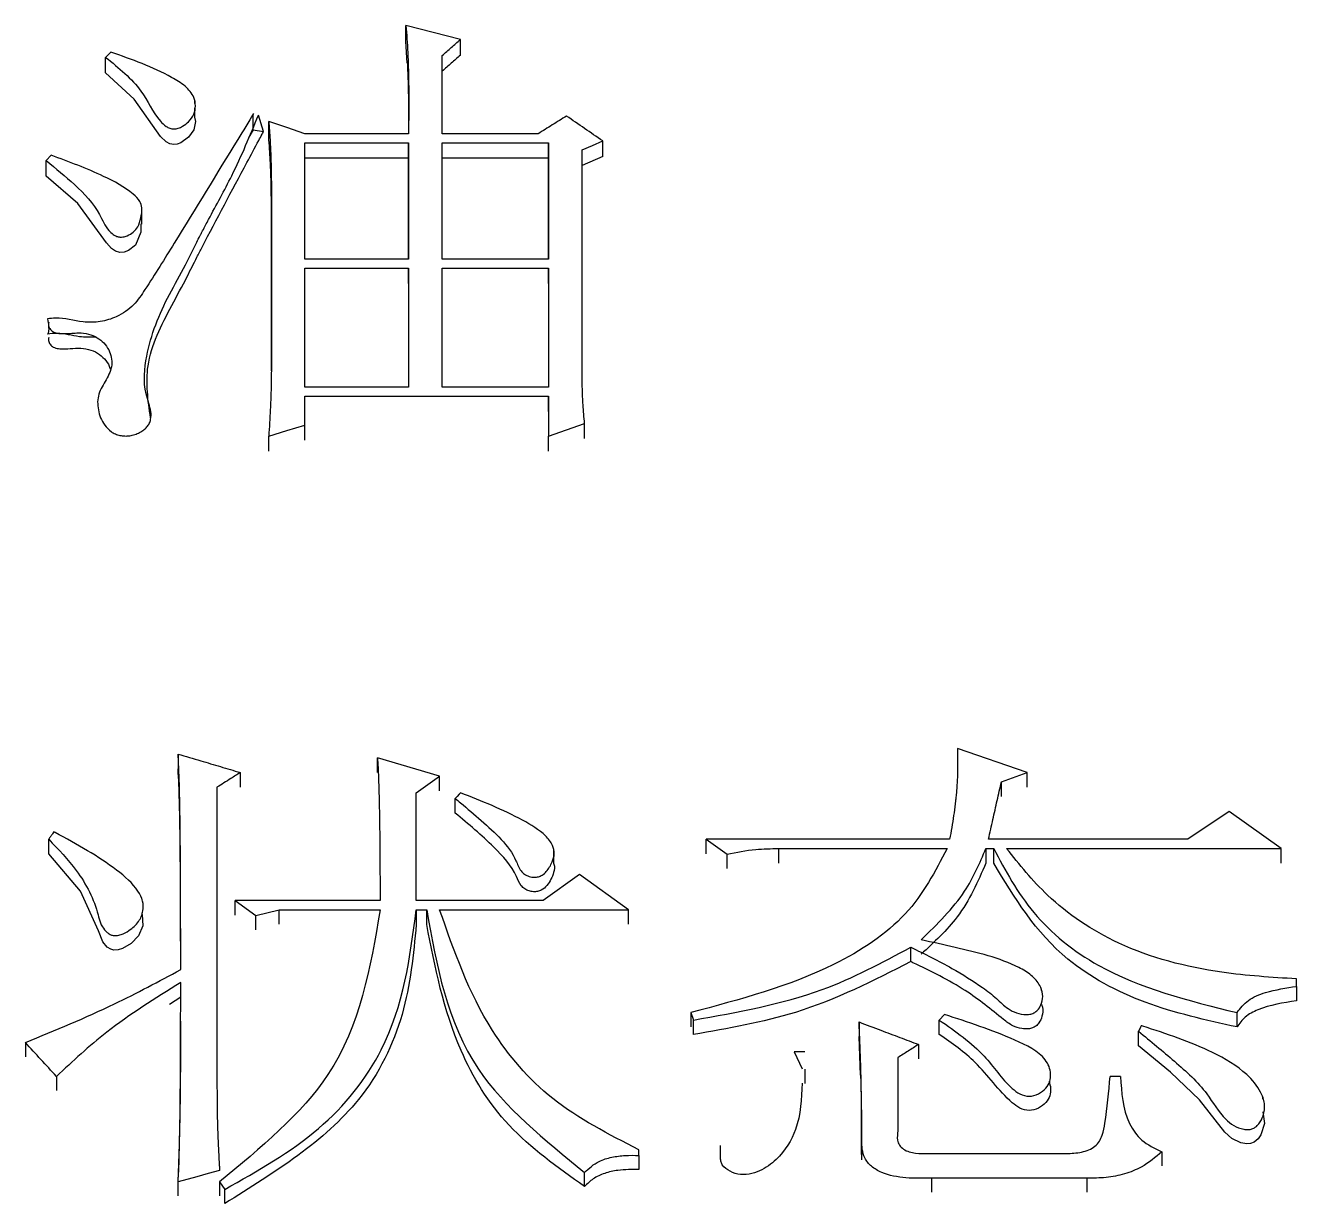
# Model space of a CAD drawing. Header units: millimetres. Extents: x 2180 to 4616, y 795 to 2518.
# Drawn here: x 2638.89 to 2644.2, y 2259.23 to 2264.16 of the extents above; entities that cross this region are included whole.
import ezdxf

# ---------------------------------------------------------------- set-up
doc = ezdxf.new("R2010")
doc.units = ezdxf.units.MM

msp = doc.modelspace()

# ---------------------------------------------------------------- linework, layer by layer
at = {"color": 7, "linetype": 'Continuous', "lineweight": 25}
for p, q in [((2640.4826, 2264.0928), (2640.4826, 2264.1583)), ((2640.7098, 2264.0337), (2640.7098, 2264.099)), ((2639.2494, 2264.0472), (2639.2278, 2264.0249)), ((2640.4871, 2264.0011), (2640.4826, 2264.0928)), ((2639.2278, 2263.9597), (2639.2278, 2264.0249)), ((2640.6341, 2263.7052), (2640.6341, 2264.0323)), ((2639.601, 2263.8317), (2639.601, 2263.8411)), ((2639.601, 2263.7761), (2639.601, 2263.8119)), ((2639.8877, 2263.7148), (2639.866, 2263.7834)), ((2639.9093, 2263.6924), (2639.9093, 2263.7574)), ((2639.8444, 2263.7222), (2639.8258, 2263.6919)), ((2639.8444, 2263.7222), (2639.8877, 2263.7148)), ((2640.4934, 2263.7052), (2640.0607, 2263.7052)), ((2641.0343, 2263.7052), (2640.6341, 2263.7052)), ((2641.3047, 2263.6106), (2641.3047, 2263.6754)), ((2640.0607, 2263.668), (2640.4934, 2263.668)), ((2640.0607, 2263.1816), (2640.0607, 2263.668)), ((2640.4934, 2263.668), (2640.4934, 2263.1816)), ((2640.4934, 2263.6031), (2640.4934, 2263.668)), ((2640.6341, 2263.668), (2641.0776, 2263.668)), ((2640.6341, 2263.1816), (2640.6341, 2263.668)), ((2641.0776, 2263.668), (2641.0776, 2263.1816)), ((2641.0776, 2263.6031), (2641.0776, 2263.668)), ((2641.2182, 2262.707), (2641.2182, 2263.6381)), ((2639.0006, 2263.6157), (2638.979, 2263.5934)), ((2638.979, 2263.5287), (2638.979, 2263.5934)), ((2640.4934, 2263.6031), (2640.0607, 2263.6031)), ((2640.4934, 2263.1816), (2640.4934, 2263.6031)), ((2641.0776, 2263.6031), (2640.6341, 2263.6031)), ((2641.0776, 2263.1816), (2641.0776, 2263.6031)), ((2641.3047, 2263.6106), (2641.2182, 2263.5734)), ((2639.9201, 2263.5038), (2639.9201, 2262.7146)), ((2639.9201, 2263.5038), (2639.9201, 2263.4392)), ((2639.9201, 2262.7146), (2639.9201, 2263.4392)), ((2639.3792, 2263.328), (2639.3792, 2263.3928)), ((2640.4934, 2263.1816), (2640.0607, 2263.1816)), ((2640.0607, 2263.1441), (2640.4934, 2263.1441)), ((2640.0607, 2262.6465), (2640.0607, 2263.1441)), ((2640.4934, 2263.1441), (2640.4934, 2262.6465)), ((2640.4934, 2263.08), (2640.4934, 2263.1441)), ((2641.0776, 2263.1816), (2640.6341, 2263.1816)), ((2640.6341, 2263.1441), (2641.0776, 2263.1441)), ((2640.6341, 2262.6465), (2640.6341, 2263.1441)), ((2641.0776, 2263.1441), (2641.0776, 2262.6465)), ((2641.0776, 2263.08), (2641.0776, 2263.1441)), ((2638.9898, 2262.9077), (2638.9898, 2262.9183)), ((2640.4934, 2262.6465), (2640.0607, 2262.6465)), ((2641.0776, 2262.6465), (2640.6341, 2262.6465)), ((2640.0607, 2262.6087), (2641.0776, 2262.6087)), ((2640.0607, 2262.4875), (2640.0607, 2262.6087)), ((2641.0776, 2262.6087), (2641.0776, 2262.442)), ((2641.0776, 2262.5454), (2641.0776, 2262.6087)), ((2640.0607, 2262.4244), (2640.0607, 2262.4875)), ((2641.229, 2262.4319), (2641.229, 2262.4951)), ((2639.9093, 2262.3789), (2639.9093, 2262.442)), ((2641.0776, 2262.3789), (2641.0776, 2262.442)), ((2643.0788, 2261.0361), (2642.7867, 2261.1365)), ((2639.5307, 2261.1134), (2639.5307, 2261.0521)), ((2640.6233, 2261.0207), (2640.3636, 2261.0979)), ((2640.3636, 2261.0367), (2640.3636, 2261.0979)), ((2639.7903, 2261.0361), (2639.7903, 2260.975)), ((2640.5259, 2260.9511), (2640.6233, 2261.0207)), ((2640.6233, 2260.9596), (2640.6233, 2261.0207)), ((2642.9706, 2260.9975), (2643.0788, 2261.0361)), ((2643.0788, 2260.975), (2643.0788, 2261.0361)), ((2639.693, 2260.9743), (2639.693, 2259.7585)), ((2642.9706, 2260.9364), (2642.9706, 2260.9975)), ((2640.5259, 2260.501), (2640.5259, 2260.9511)), ((2640.6882, 2260.8667), (2640.6882, 2260.9279)), ((2642.7796, 2260.9271), (2642.7779, 2260.9066)), ((2643.9225, 2260.8737), (2643.7495, 2260.7574)), ((2644.1389, 2260.7186), (2643.9225, 2260.8737)), ((2638.9898, 2260.6963), (2638.9898, 2260.7574)), ((2641.7374, 2260.7574), (2641.824, 2260.6953)), ((2642.7543, 2260.7574), (2641.7374, 2260.7574)), ((2641.7374, 2260.6967), (2641.7374, 2260.7574)), ((2643.7495, 2260.7574), (2642.9165, 2260.7574)), ((2641.1007, 2260.6544), (2641.1007, 2260.7154)), ((2642.0403, 2260.7186), (2642.7434, 2260.7186)), ((2642.0403, 2260.6579), (2642.0403, 2260.7186)), ((2642.9057, 2260.7186), (2642.9382, 2260.7186)), ((2642.9057, 2260.7186), (2642.9057, 2260.6579)), ((2642.9382, 2260.6579), (2642.9382, 2260.7186)), ((2642.9922, 2260.7186), (2644.1389, 2260.7186)), ((2644.1389, 2260.6579), (2644.1389, 2260.7186)), ((2641.824, 2260.6347), (2641.824, 2260.6953)), ((2641.2074, 2260.6099), (2641.056, 2260.501)), ((2641.4129, 2260.4621), (2641.2074, 2260.6099)), ((2639.38, 2260.5031), (2639.38, 2260.5067)), ((2639.7687, 2260.501), (2639.8552, 2260.4388)), ((2640.3745, 2260.501), (2639.7687, 2260.501)), ((2639.7687, 2260.4407), (2639.7687, 2260.501)), ((2641.056, 2260.501), (2640.5259, 2260.501)), ((2639.38, 2260.4459), (2639.38, 2260.4495)), ((2639.8552, 2260.4388), (2639.9526, 2260.4621)), ((2639.8552, 2260.3785), (2639.8552, 2260.4388)), ((2639.9526, 2260.4621), (2640.3745, 2260.4621)), ((2639.9526, 2260.4018), (2639.9526, 2260.4621)), ((2640.5259, 2260.4621), (2640.5692, 2260.4621)), ((2640.5259, 2260.4621), (2640.5259, 2260.4018)), ((2640.5692, 2260.4018), (2640.5692, 2260.4621)), ((2640.6233, 2260.4621), (2641.4129, 2260.4621)), ((2641.4129, 2260.4018), (2641.4129, 2260.4621)), ((2642.5919, 2260.2459), (2642.5919, 2260.3063)), ((2644.2038, 2260.1423), (2644.2038, 2260.1736)), ((2639.5415, 2260.1523), (2639.5415, 2260.1555)), ((2643.1375, 2260.1254), (2643.1375, 2260.1317)), ((2644.2038, 2260.1423), (2644.2038, 2260.0824)), ((2639.5415, 2260.0977), (2639.4946, 2260.0663)), ((2641.6725, 2260.0328), (2641.6834, 2260.0015)), ((2641.6725, 2260.0328), (2641.6725, 2259.9731)), ((2642.7326, 2260.025), (2642.711, 2260.0015)), ((2643.955, 2259.9731), (2643.955, 2260.0328)), ((2641.6834, 2259.9418), (2641.6834, 2260.0015)), ((2642.3757, 2259.9937), (2642.3757, 2259.934)), ((2643.544, 2259.8946), (2643.544, 2259.9546)), ((2638.8926, 2259.9074), (2638.8926, 2259.8478)), ((2642.382, 2259.7714), (2642.3757, 2259.9336)), ((2642.1051, 2259.8683), (2642.1382, 2259.7975)), ((2642.1485, 2259.8683), (2642.1051, 2259.8683)), ((2642.6245, 2259.8997), (2642.6245, 2259.8401)), ((2642.1501, 2259.737), (2642.1501, 2259.7965)), ((2642.5379, 2259.8448), (2642.5379, 2259.5383)), ((2643.1687, 2259.8083), (2643.1687, 2259.8094)), ((2639.0222, 2259.7664), (2639.0222, 2259.707)), ((2643.4682, 2259.7663), (2643.4249, 2259.7663)), ((2644.0632, 2259.6707), (2644.0632, 2259.6784)), ((2641.7958, 2259.4779), (2641.7958, 2259.4189)), ((2642.3865, 2259.4399), (2642.3865, 2259.4989)), ((2642.3865, 2259.4769), (2642.3865, 2259.4175)), ((2641.4562, 2259.4359), (2641.4562, 2259.4595)), ((2641.4562, 2259.4359), (2641.4562, 2259.3769)), ((2642.3865, 2259.4395), (2642.3864, 2259.4546)), ((2642.6677, 2259.4438), (2643.2411, 2259.4438)), ((2643.6413, 2259.4517), (2643.6413, 2259.3927)), ((2639.5307, 2259.2666), (2639.5307, 2259.3255)), ((2639.7038, 2259.3255), (2639.7254, 2259.2939)), ((2639.7038, 2259.3255), (2639.7038, 2259.2666)), ((2639.7038, 2259.3255), (2639.7038, 2259.3139)), ((2641.229, 2259.306), (2641.229, 2259.3649)), ((2643.3276, 2259.3412), (2642.6786, 2259.3412)), ((2642.6786, 2259.3412), (2642.6786, 2259.2824)), ((2643.3276, 2259.3412), (2643.3276, 2259.2824))]:
    msp.add_line(p, q, dxfattribs=at)
at = {"color": 7, "linetype": 'Continuous', "lineweight": 25, "flags": 128}
for points in [[(2640.7098, 2264.099), (2640.5962, 2264.1287), (2640.4826, 2264.1583)], [(2639.5994, 2263.7747), (2639.6029, 2263.7569), (2639.5963, 2263.7224), (2639.5741, 2263.6908), (2639.5417, 2263.6678), (2639.5271, 2263.6624), (2639.5123, 2263.6606), (2639.4959, 2263.6636), (2639.4808, 2263.6712), (2639.4564, 2263.6937), (2639.3473, 2263.8502), (2639.2278, 2263.9597), (2639.2278, 2263.9597)], [(2639.8444, 2263.7222), (2639.8444, 2263.7514), (2639.8444, 2263.7693), (2639.8444, 2263.7872)], [(2640.0607, 2263.7052), (2639.985, 2263.7313), (2639.9093, 2263.7574)], [(2641.2182, 2263.6381), (2641.2615, 2263.6568), (2641.3047, 2263.6754)], [(2639.3749, 2263.3288), (2639.3754, 2263.2936), (2639.3526, 2263.2396), (2639.3231, 2263.2175), (2639.3055, 2263.2109), (2639.2877, 2263.2093), (2639.2691, 2263.2147), (2639.2524, 2263.2259), (2639.2318, 2263.2491), (2639.112, 2263.4146), (2638.979, 2263.5287), (2638.979, 2263.5287)], [(2639.9093, 2262.442), (2639.985, 2262.4648), (2640.0607, 2262.4875)], [(2641.0776, 2262.442), (2641.1533, 2262.4685), (2641.229, 2262.4951)], [(2640.7098, 2260.9511), (2640.7043, 2260.9452), (2640.6963, 2260.9366), (2640.6882, 2260.9279)], [(2639.3796, 2260.4455), (2639.3806, 2260.4434), (2639.3831, 2260.3952), (2639.3654, 2260.3532), (2639.3338, 2260.3214), (2639.2977, 2260.3005), (2639.2806, 2260.2953), (2639.2622, 2260.2943), (2639.2493, 2260.2977), (2639.2348, 2260.3067), (2639.2159, 2260.3285), (2639.1974, 2260.3747), (2639.1233, 2260.5404), (2638.9898, 2260.6963), (2638.9898, 2260.6963)], [(2642.711, 2259.9418), (2642.711, 2259.9634), (2642.711, 2259.9824), (2642.711, 2260.0015)], [(2644.0632, 2259.6185), (2644.0693, 2259.5695), (2644.0549, 2259.5217), (2644.0433, 2259.505), (2644.0264, 2259.4912), (2644.0119, 2259.4859), (2643.9961, 2259.4846), (2643.9703, 2259.4891), (2643.9334, 2259.5062), (2643.9038, 2259.5325), (2643.7978, 2259.6678), (2643.6764, 2259.7845), (2643.544, 2259.8946), (2643.544, 2259.8946)], [(2639.7038, 2259.3728), (2639.6565, 2259.3599), (2639.6091, 2259.3469), (2639.5307, 2259.3255)], [(2639.7254, 2259.2351), (2639.7254, 2259.2612), (2639.7254, 2259.2775), (2639.7254, 2259.2939)]]:
    msp.add_lwpolyline(points, dxfattribs=at)
at = {"color": 7, "linetype": 'Continuous', "lineweight": 25}
for points, knots in [([(2640.4826, 2264.1583), (2640.4854, 2264.1207), (2640.4884, 2264.0783), (2640.4905, 2264.0336), (2640.4911, 2264.0218), (2640.4915, 2264.01), (2640.492, 2263.9958), (2640.4925, 2263.9817), (2640.4929, 2263.9675), (2640.4932, 2263.9533), (2640.4935, 2263.9392), (2640.4937, 2263.925), (2640.4939, 2263.9108), (2640.4941, 2263.8967), (2640.4942, 2263.8825), (2640.4942, 2263.8683), (2640.4943, 2263.8541), (2640.4943, 2263.8399), (2640.4943, 2263.8257), (2640.4942, 2263.8115), (2640.4942, 2263.7997), (2640.4941, 2263.7902), (2640.4941, 2263.7831), (2640.494, 2263.776), (2640.494, 2263.7689), (2640.4939, 2263.7618), (2640.4939, 2263.7547), (2640.4938, 2263.7476), (2640.4938, 2263.7405), (2640.4937, 2263.7334), (2640.4936, 2263.7263), (2640.4935, 2263.7169), (2640.4935, 2263.7099), (2640.4934, 2263.7052)], [0, 0, 0, 0, 0.250151, 0.281419, 0.297053, 0.328322, 0.35959, 0.390858, 0.422126, 0.453395, 0.484663, 0.515931, 0.5472, 0.578468, 0.609736, 0.641004, 0.672273, 0.703541, 0.734809, 0.766077, 0.797346, 0.81298, 0.828614, 0.844248, 0.859882, 0.875516, 0.891151, 0.906785, 0.922419, 0.938053, 0.953687, 0.969321, 1, 1, 1, 1]), ([(2640.6341, 2264.0323), (2640.6467, 2264.0435), (2640.6719, 2264.0657), (2640.6972, 2264.0879), (2640.7098, 2264.099)], [0, 0, 0, 0, 0.5000004, 1, 1, 1, 1]), ([(2639.2278, 2264.0249), (2639.2829, 2263.9805), (2639.3803, 2263.9018), (2639.4269, 2263.7885), (2639.4747, 2263.7387), (2639.4951, 2263.728), (2639.5131, 2263.7243), (2639.5323, 2263.7279), (2639.5537, 2263.7383), (2639.578, 2263.7573), (2639.5989, 2263.7864), (2639.605, 2263.8223), (2639.5975, 2263.8643), (2639.5615, 2263.9069), (2639.448, 2263.9764), (2639.3375, 2264.0158), (2639.2494, 2264.0472)], [0, 0, 0, 0, 0.207529, 0.367373, 0.400836, 0.41667, 0.431354, 0.448141, 0.466694, 0.497248, 0.538464, 0.578549, 0.619959, 0.682144, 0.746848, 1, 1, 1, 1]), ([(2640.4889, 2264.0014), (2640.4887, 2264.0009), (2640.4884, 2264.0002), (2640.4902, 2263.9565), (2640.493, 2263.865), (2640.4935, 2263.7865), (2640.4935, 2263.7401), (2640.4935, 2263.7281), (2640.4936, 2263.7288), (2640.4936, 2263.7291)], [0, 0, 0, 0, 0.081077, 0.117449, 0.556537, 0.754335, 0.89427, 0.96305, 1, 1, 1, 1]), ([(2640.7098, 2264.0337), (2640.6972, 2264.0226), (2640.6719, 2264.0004), (2640.6467, 2263.9781), (2640.6341, 2263.967)], [0, 0, 0, 0, 0.499998, 1, 1, 1, 1]), ([(2639.8462, 2263.7902), (2639.8241, 2263.7542), (2639.7137, 2263.5739), (2639.5639, 2263.3278), (2639.4203, 2263.0966), (2639.3486, 2262.9881), (2639.2822, 2262.9407), (2639.2062, 2262.9176), (2639.1179, 2262.916), (2639.046, 2262.9397), (2638.9958, 2262.9334), (2638.9843, 2262.9319)], [0, 0, 0, 0, 0.101091, 0.505417, 0.686144, 0.747623, 0.809949, 0.856214, 0.902538, 0.977672, 1, 1, 1, 1]), ([(2638.9899, 2262.9183), (2638.9893, 2262.913), (2638.9881, 2262.9023), (2638.9948, 2262.8898), (2639.0029, 2262.8813), (2639.014, 2262.8747), (2639.038, 2262.869), (2639.0685, 2262.8707), (2639.0961, 2262.8726), (2639.1239, 2262.874), (2639.1566, 2262.8701), (2639.1933, 2262.8549), (2639.2223, 2262.8316), (2639.2417, 2262.8029), (2639.2528, 2262.7715), (2639.2558, 2262.7283), (2639.2312, 2262.677), (2639.1929, 2262.6185), (2639.1934, 2262.5508), (2639.2142, 2262.4963), (2639.2444, 2262.4637), (2639.268, 2262.4506), (2639.2872, 2262.4446), (2639.3078, 2262.4419), (2639.3291, 2262.443), (2639.3502, 2262.448), (2639.3698, 2262.4564), (2639.3872, 2262.4671), (2639.401, 2262.4801), (2639.4108, 2262.495), (2639.4223, 2262.5276), (2639.411, 2262.5704), (2639.384, 2262.6561), (2639.3964, 2262.8156), (2639.4686, 2262.9941), (2639.5563, 2263.1456), (2639.5948, 2263.2256), (2639.6152, 2263.2658), (2639.6212, 2263.2778), (2639.6232, 2263.2817), (2639.6247, 2263.2846), (2639.6278, 2263.2904), (2639.639, 2263.3116), (2639.6816, 2263.3926), (2639.7703, 2263.5509), (2639.8311, 2263.6985), (2639.866, 2263.7834)], [0, 0, 0, 0, 0.00737, 0.015009, 0.018555, 0.022128, 0.030111, 0.045178, 0.055064, 0.060343, 0.075509, 0.090437, 0.104896, 0.120548, 0.135595, 0.150698, 0.180779, 0.211233, 0.242231, 0.273349, 0.290015, 0.297441, 0.304692, 0.312416, 0.319982, 0.327794, 0.336224, 0.34425, 0.351944, 0.359644, 0.367692, 0.398957, 0.418859, 0.492604, 0.619034, 0.682459, 0.727701, 0.740175, 0.743874, 0.745883, 0.74615, 0.748384, 0.7547, 0.77878, 0.872725, 1, 1, 1, 1]), ([(2641.1533, 2263.7797), (2641.1335, 2263.7673), (2641.0938, 2263.7425), (2641.0541, 2263.7176), (2641.0343, 2263.7052)], [0, 0, 0, 0, 0.5, 1, 1, 1, 1]), ([(2641.3047, 2263.6754), (2641.2795, 2263.6928), (2641.229, 2263.7276), (2641.1785, 2263.7623), (2641.1533, 2263.7797)], [0, 0, 0, 0, 0.499999, 1, 1, 1, 1]), ([(2639.9093, 2263.7574), (2639.9112, 2263.7318), (2639.9151, 2263.6805), (2639.9188, 2263.596), (2639.9197, 2263.537), (2639.9201, 2263.5038)], [0, 0, 0, 0, 0.303893, 0.607799, 1, 1, 1, 1]), ([(2639.4151, 2262.5185), (2639.4049, 2262.5914), (2639.3822, 2262.7532), (2639.4823, 2262.9479), (2639.5622, 2263.095), (2639.6025, 2263.1768), (2639.6844, 2263.3361), (2639.7721, 2263.4985), (2639.8556, 2263.6554), (2639.8781, 2263.6973), (2639.8848, 2263.7096), (2639.8869, 2263.7134), (2639.8877, 2263.7148)], [0, 0, 0, 0, 0.170464, 0.377976, 0.481664, 0.549904, 0.585303, 0.888417, 0.96815, 0.99006, 0.996526, 1, 1, 1, 1]), ([(2639.9201, 2263.4392), (2639.9197, 2263.4649), (2639.919, 2263.5164), (2639.9161, 2263.6009), (2639.9118, 2263.6595), (2639.9093, 2263.6924)], [0, 0, 0, 0, 0.304283, 0.608582, 1, 1, 1, 1]), ([(2638.979, 2263.5934), (2639.0194, 2263.5607), (2639.1042, 2263.4921), (2639.196, 2263.3937), (2639.2265, 2263.3143), (2639.2566, 2263.2858), (2639.2725, 2263.2767), (2639.2868, 2263.2731), (2639.3023, 2263.2738), (2639.3225, 2263.2803), (2639.3446, 2263.2945), (2639.3667, 2263.3195), (2639.3752, 2263.3551), (2639.3823, 2263.3912), (2639.3715, 2263.4268), (2639.3207, 2263.4761), (2639.196, 2263.543), (2639.0747, 2263.5882), (2639.0006, 2263.6157)], [0, 0, 0, 0, 0.145124, 0.304252, 0.383323, 0.40611, 0.420719, 0.431527, 0.442364, 0.458238, 0.484495, 0.512276, 0.553409, 0.599258, 0.628708, 0.668116, 0.797317, 1, 1, 1, 1]), ([(2638.9843, 2262.9319), (2638.9863, 2262.9217), (2638.9898, 2262.9039), (2638.9901, 2262.8832), (2638.9881, 2262.8723), (2638.9863, 2262.8692), (2638.9853, 2262.8684), (2638.9847, 2262.8682), (2638.9845, 2262.8681), (2638.9843, 2262.868)], [0, 0, 0, 0, 0.493604, 0.861876, 0.955662, 0.982084, 0.991539, 0.995796, 1, 1, 1, 1]), ([(2639.1882, 2262.8551), (2639.1648, 2262.8549), (2639.1095, 2262.8543), (2639.0431, 2262.8747), (2638.9979, 2262.8696), (2638.9843, 2262.8681)], [0, 0, 0, 0, 0.339873, 0.802206, 1, 1, 1, 1]), ([(2638.9899, 2262.8544), (2638.9893, 2262.8488), (2638.9881, 2262.8375), (2638.9958, 2262.8244), (2639.0049, 2262.8161), (2639.0172, 2262.8097), (2639.0576, 2262.8026), (2639.1093, 2262.8138), (2639.1673, 2262.8035), (2639.2037, 2262.7846), (2639.2302, 2262.7578), (2639.2439, 2262.7361), (2639.2465, 2262.7235), (2639.2468, 2262.7223)], [0, 0, 0, 0, 0.0613366, 0.1235675, 0.1517177, 0.1806994, 0.2473934, 0.4956869, 0.6182254, 0.7414739, 0.8594467, 0.9869153, 1, 1, 1, 1]), ([(2639.9201, 2262.7146), (2639.9198, 2262.6876), (2639.9192, 2262.6336), (2639.9157, 2262.5427), (2639.9116, 2262.4788), (2639.9093, 2262.442)], [0, 0, 0, 0, 0.297543, 0.595099, 1, 1, 1, 1]), ([(2641.229, 2262.4951), (2641.2267, 2262.5211), (2641.2224, 2262.5695), (2641.2194, 2262.6401), (2641.2186, 2262.6847), (2641.2182, 2262.707)], [0, 0, 0, 0, 0.368696, 0.68428, 1, 1, 1, 1]), ([(2642.7867, 2261.1365), (2642.7874, 2261.0758), (2642.7885, 2260.9821), (2642.7715, 2260.8558), (2642.76, 2260.7902), (2642.7543, 2260.7574)], [0, 0, 0, 0, 0.478837, 0.739221, 1, 1, 1, 1]), ([(2639.5415, 2260.2126), (2639.5415, 2260.2626), (2639.5414, 2260.3189), (2639.5413, 2260.3781), (2639.5412, 2260.3937), (2639.5412, 2260.4062), (2639.5412, 2260.4218), (2639.5411, 2260.4374), (2639.5411, 2260.4623), (2639.541, 2260.4872), (2639.5409, 2260.5184), (2639.5408, 2260.5433), (2639.5407, 2260.5744), (2639.5406, 2260.5993), (2639.5404, 2260.6428), (2639.5401, 2260.6864), (2639.5398, 2260.7485), (2639.5389, 2260.8363), (2639.5378, 2260.9243), (2639.5357, 2260.9937), (2639.5347, 2261.0189), (2639.534, 2261.0378), (2639.5333, 2261.0535), (2639.5328, 2261.0661), (2639.5323, 2261.0787), (2639.5316, 2261.0945), (2639.531, 2261.1071), (2639.5307, 2261.1134)], [0, 0, 0, 0, 0.165615, 0.186317, 0.196668, 0.21737, 0.227722, 0.248424, 0.269126, 0.31053, 0.331232, 0.372636, 0.393338, 0.434742, 0.455444, 0.538253, 0.579657, 0.662465, 0.831215, 0.873409, 0.894506, 0.915603, 0.9367, 0.947248, 0.957797, 0.978898, 1, 1, 1, 1]), ([(2639.5307, 2261.1134), (2639.5622, 2261.104), (2639.6212, 2261.0865), (2639.7078, 2261.0607), (2639.7628, 2261.0443), (2639.7903, 2261.0361)], [0, 0, 0, 0, 0.364009, 0.682004, 1, 1, 1, 1]), ([(2640.3636, 2261.0979), (2640.3651, 2261.0705), (2640.3674, 2261.0294), (2640.3703, 2260.9333), (2640.3724, 2260.8371), (2640.3732, 2260.751), (2640.3735, 2260.7183), (2640.3735, 2260.7097), (2640.3736, 2260.7011), (2640.3737, 2260.6907), (2640.3737, 2260.6804), (2640.3738, 2260.6718), (2640.3739, 2260.6632), (2640.3739, 2260.6545), (2640.374, 2260.6442), (2640.374, 2260.6339), (2640.3741, 2260.6235), (2640.3741, 2260.6149), (2640.3741, 2260.6063), (2640.3742, 2260.5976), (2640.3742, 2260.5873), (2640.3742, 2260.5787), (2640.3743, 2260.5718), (2640.3743, 2260.5666), (2640.3743, 2260.5614), (2640.3743, 2260.5562), (2640.3743, 2260.551), (2640.3743, 2260.5459), (2640.3744, 2260.5407), (2640.3744, 2260.5355), (2640.3744, 2260.5303), (2640.3744, 2260.5252), (2640.3744, 2260.5208), (2640.3744, 2260.5165), (2640.3744, 2260.5102), (2640.3745, 2260.5048), (2640.3745, 2260.501)], [0, 0, 0, 0, 0.1383433, 0.207516, 0.4842053, 0.6225493, 0.6398422, 0.6484887, 0.6657816, 0.6830745, 0.7003674, 0.7176603, 0.7263067, 0.7435996, 0.7608926, 0.7781855, 0.7954784, 0.8127713, 0.8214177, 0.8387106, 0.8560035, 0.8732965, 0.8819429, 0.8905894, 0.8992358, 0.9078823, 0.9165287, 0.9251752, 0.9338216, 0.9424681, 0.9511145, 0.959761, 0.9684074, 0.9727307, 0.9813771, 1, 1, 1, 1]), ([(2639.5414, 2260.2126), (2639.5414, 2260.2425), (2639.5413, 2260.3223), (2639.541, 2260.4519), (2639.5405, 2260.5577), (2639.5401, 2260.626), (2639.5399, 2260.6571), (2639.5396, 2260.7316), (2639.5382, 2260.8185), (2639.536, 2260.9377), (2639.5328, 2261.0071), (2639.5307, 2261.0519)], [0, 0, 0, 0, 0.106229, 0.28391, 0.461592, 0.483802, 0.528222, 0.572642, 0.750327, 0.839168, 1, 1, 1, 1]), ([(2639.7903, 2261.0361), (2639.7772, 2261.0278), (2639.7544, 2261.0133), (2639.722, 2260.9927), (2639.7026, 2260.9804), (2639.693, 2260.9743)], [0, 0, 0, 0, 0.404151, 0.702075, 1, 1, 1, 1]), ([(2642.9165, 2260.7574), (2642.9227, 2260.785), (2642.9348, 2260.8388), (2642.9529, 2260.9188), (2642.9647, 2260.9713), (2642.9706, 2260.9975)], [0, 0, 0, 0, 0.344184, 0.672092, 1, 1, 1, 1]), ([(2640.6883, 2260.9279), (2640.6956, 2260.9219), (2640.7326, 2260.8916), (2640.8256, 2260.8111), (2640.9269, 2260.7202), (2640.9554, 2260.6322), (2640.977, 2260.6105), (2640.9968, 2260.6011), (2641.0174, 2260.5977), (2641.0365, 2260.5999), (2641.0544, 2260.6079), (2641.0762, 2260.6282), (2641.0933, 2260.6589), (2641.1057, 2260.6963), (2641.0962, 2260.7357), (2641.0553, 2260.7882), (2640.9643, 2260.8415), (2640.844, 2260.8994), (2640.7547, 2260.9338), (2640.7098, 2260.9511)], [0, 0, 0, 0, 0.025946, 0.129765, 0.338783, 0.385933, 0.404152, 0.422428, 0.440778, 0.454644, 0.468541, 0.48998, 0.535407, 0.570955, 0.607001, 0.655235, 0.757864, 0.878395, 1, 1, 1, 1]), ([(2641.1005, 2260.654), (2641.1006, 2260.6537), (2641.1059, 2260.6424), (2641.0986, 2260.6094), (2641.0809, 2260.5723), (2641.0537, 2260.5458), (2641.0324, 2260.5381), (2641.0145, 2260.5373), (2640.996, 2260.5408), (2640.9779, 2260.5491), (2640.957, 2260.569), (2640.9342, 2260.6355), (2640.8408, 2260.7398), (2640.7437, 2260.8205), (2640.6883, 2260.8667)], [0, 0, 0, 0, 0.001631, 0.062853, 0.163889, 0.211021, 0.234976, 0.258905, 0.283733, 0.31285, 0.343972, 0.415614, 0.666074, 1, 1, 1, 1]), ([(2638.9898, 2260.7574), (2639.0305, 2260.7151), (2639.122, 2260.62), (2639.1844, 2260.4957), (2639.2028, 2260.413), (2639.2156, 2260.3883), (2639.2285, 2260.3713), (2639.245, 2260.3596), (2639.2585, 2260.3546), (2639.2748, 2260.3541), (2639.2986, 2260.36), (2639.3321, 2260.3785), (2639.3683, 2260.4109), (2639.386, 2260.4554), (2639.385, 2260.5002), (2639.354, 2260.5627), (2639.2714, 2260.6335), (2639.1517, 2260.7119), (2639.0606, 2260.7617), (2639.0133, 2260.7875), (2639.0115, 2260.7884)], [0, 0, 0, 0, 0.1480931, 0.3328619, 0.3646978, 0.380614, 0.4069728, 0.4189651, 0.429085, 0.4392395, 0.4542826, 0.4830923, 0.5286093, 0.5720408, 0.6096716, 0.6511146, 0.7557311, 0.8730506, 0.9951641, 1, 1, 1, 1]), ([(2639.0115, 2260.7884), (2639.0096, 2260.7858), (2639.0051, 2260.7793), (2638.9979, 2260.7689), (2638.9925, 2260.7612), (2638.9898, 2260.7574)], [0, 0, 0, 0, 0.256452, 0.628226, 1, 1, 1, 1]), ([(2642.7434, 2260.7186), (2642.6938, 2260.623), (2642.5927, 2260.4283), (2642.2114, 2260.1765), (2641.8784, 2260.0877), (2641.6725, 2260.0328)], [0, 0, 0, 0, 0.269245, 0.548175, 1, 1, 1, 1]), ([(2641.824, 2260.6953), (2641.8637, 2260.703), (2641.9349, 2260.7169), (2642.008, 2260.7181), (2642.0403, 2260.7186)], [0, 0, 0, 0, 0.558835, 1, 1, 1, 1]), ([(2642.6352, 2260.3375), (2642.702, 2260.4024), (2642.8204, 2260.5174), (2642.8798, 2260.6575), (2642.9057, 2260.7186)], [0, 0, 0, 0, 0.563817, 1, 1, 1, 1]), ([(2642.9382, 2260.7186), (2642.9874, 2260.6263), (2643.0872, 2260.4392), (2643.423, 2260.1655), (2643.7516, 2260.0835), (2643.955, 2260.0328)], [0, 0, 0, 0, 0.270771, 0.548729, 1, 1, 1, 1]), ([(2644.2038, 2260.1736), (2644.0996, 2260.1802), (2643.8433, 2260.1963), (2643.4672, 2260.295), (2643.1693, 2260.4972), (2643.0459, 2260.6515), (2642.9922, 2260.7186)], [0, 0, 0, 0, 0.214752, 0.527903, 0.794745, 1, 1, 1, 1]), ([(2642.9057, 2260.6576), (2642.8718, 2260.5798), (2642.8108, 2260.4397), (2642.6893, 2260.3271), (2642.6352, 2260.277)], [0, 0, 0, 0, 0.5551467, 1, 1, 1, 1]), ([(2643.955, 2259.9727), (2643.8248, 2260.0015), (2643.5675, 2260.0582), (2643.1701, 2260.2729), (2643.0252, 2260.5132), (2642.9382, 2260.6576)], [0, 0, 0, 0, 0.290646, 0.573901, 1, 1, 1, 1]), ([(2640.3745, 2260.4621), (2640.3334, 2260.2206), (2640.2591, 2259.7837), (2639.8754, 2259.4671), (2639.7038, 2259.3255)], [0, 0, 0, 0, 0.552698, 1, 1, 1, 1]), ([(2639.7254, 2259.2939), (2639.8635, 2259.3719), (2640.1354, 2259.5257), (2640.4558, 2259.9317), (2640.4995, 2260.2621), (2640.5259, 2260.4621)], [0, 0, 0, 0, 0.289357, 0.569882, 1, 1, 1, 1]), ([(2640.5692, 2260.4621), (2640.6109, 2260.2279), (2640.6864, 2259.8048), (2641.0615, 2259.5007), (2641.229, 2259.3649)], [0, 0, 0, 0, 0.55346, 1, 1, 1, 1]), ([(2641.4562, 2259.4595), (2641.3292, 2259.5247), (2641.0789, 2259.6532), (2640.7825, 2260.0064), (2640.6834, 2260.2901), (2640.6233, 2260.4621)], [0, 0, 0, 0, 0.288413, 0.568681, 1, 1, 1, 1]), ([(2640.5259, 2260.4015), (2640.5138, 2260.2755), (2640.4894, 2260.0223), (2640.2739, 2259.5769), (2639.9349, 2259.3655), (2639.7254, 2259.2348)], [0, 0, 0, 0, 0.274338, 0.5515, 1, 1, 1, 1]), ([(2641.229, 2259.3057), (2641.1161, 2259.3862), (2640.893, 2259.5451), (2640.6608, 2259.93), (2640.6038, 2260.2233), (2640.5692, 2260.4015)], [0, 0, 0, 0, 0.287076, 0.566904, 1, 1, 1, 1]), ([(2642.592, 2260.3063), (2642.65, 2260.2777), (2642.7543, 2260.2263), (2642.8723, 2260.1523), (2642.9496, 2260.095), (2642.9884, 2260.0526), (2643.0327, 2260.0301), (2643.0669, 2260.0234), (2643.0939, 2260.0258), (2643.1121, 2260.0335), (2643.1285, 2260.0494), (2643.1413, 2260.0754), (2643.1455, 2260.1102), (2643.131, 2260.1513), (2643.0972, 2260.1908), (2642.9849, 2260.2575), (2642.821, 2260.2942), (2642.6824, 2260.3265), (2642.6352, 2260.3375)], [0, 0, 0, 0, 0.150802, 0.270996, 0.331066, 0.383869, 0.414543, 0.44536, 0.459508, 0.473787, 0.489783, 0.51524, 0.550113, 0.584523, 0.63156, 0.679807, 0.891009, 1, 1, 1, 1]), ([(2641.6834, 2260.0015), (2641.8681, 2260.0344), (2642.1949, 2260.0927), (2642.4716, 2260.2416), (2642.592, 2260.3063)], [0, 0, 0, 0, 0.565186, 1, 1, 1, 1]), ([(2642.592, 2260.2459), (2642.4359, 2260.1663), (2642.1544, 2260.0228), (2641.8285, 2259.9665), (2641.6834, 2259.9415)], [0, 0, 0, 0, 0.554508, 1, 1, 1, 1]), ([(2643.1357, 2260.0707), (2643.138, 2260.0656), (2643.1459, 2260.0486), (2643.1421, 2260.0198), (2643.131, 2259.993), (2643.1159, 2259.9766), (2643.1005, 2259.9678), (2643.0802, 2259.9637), (2643.0516, 2259.9655), (2643.0136, 2259.9771), (2642.9388, 2260.036), (2642.8156, 2260.1386), (2642.6726, 2260.2062), (2642.5949, 2260.2444), (2642.592, 2260.2459)], [0, 0, 0, 0, 0.026164, 0.087758, 0.135326, 0.162527, 0.184979, 0.207442, 0.242087, 0.295008, 0.361268, 0.645569, 0.986462, 1, 1, 1, 1]), ([(2638.8926, 2259.9074), (2639.018, 2259.9591), (2639.2416, 2260.0513), (2639.45, 2260.1634), (2639.5415, 2260.2126)], [0, 0, 0, 0, 0.561153, 1, 1, 1, 1]), ([(2639.5415, 2260.158), (2639.435, 2260.0919), (2639.2462, 2259.9747), (2639.0903, 2259.8296), (2639.0222, 2259.7664)], [0, 0, 0, 0, 0.563978, 1, 1, 1, 1]), ([(2639.5307, 2259.3255), (2639.531, 2259.3314), (2639.5314, 2259.3434), (2639.532, 2259.3584), (2639.5326, 2259.3733), (2639.533, 2259.3853), (2639.5336, 2259.4003), (2639.534, 2259.4122), (2639.5345, 2259.4272), (2639.5349, 2259.4392), (2639.5354, 2259.4541), (2639.5358, 2259.4661), (2639.5361, 2259.478), (2639.5364, 2259.49), (2639.5369, 2259.5109), (2639.5382, 2259.5766), (2639.5395, 2259.6483), (2639.5401, 2259.7556), (2639.5405, 2259.8212), (2639.5408, 2259.8807), (2639.5408, 2259.8956), (2639.5409, 2259.9075), (2639.5409, 2259.9194), (2639.541, 2259.9313), (2639.541, 2259.9461), (2639.5411, 2259.958), (2639.5411, 2259.9729), (2639.5411, 2259.9848), (2639.5412, 2259.9996), (2639.5412, 2260.0115), (2639.5412, 2260.0264), (2639.5413, 2260.0383), (2639.5413, 2260.0501), (2639.5413, 2260.062), (2639.5414, 2260.0739), (2639.5414, 2260.0843), (2639.5414, 2260.0917), (2639.5414, 2260.0976), (2639.5414, 2260.105), (2639.5414, 2260.111), (2639.5414, 2260.1169), (2639.5415, 2260.1229), (2639.5415, 2260.1288), (2639.5415, 2260.1362), (2639.5415, 2260.1421), (2639.5415, 2260.1499), (2639.5415, 2260.1547), (2639.5415, 2260.158)], [0, 0, 0, 0, 0.021479, 0.042959, 0.053699, 0.075178, 0.085918, 0.107397, 0.118137, 0.139616, 0.150356, 0.171836, 0.182575, 0.193315, 0.214795, 0.257754, 0.42959, 0.472549, 0.644384, 0.665864, 0.687343, 0.698083, 0.708823, 0.730302, 0.741042, 0.762521, 0.773261, 0.79474, 0.80548, 0.82696, 0.837699, 0.859179, 0.869918, 0.880658, 0.902138, 0.912877, 0.918247, 0.928987, 0.934357, 0.945097, 0.950466, 0.955836, 0.966576, 0.971946, 0.982686, 0.988055, 1, 1, 1, 1]), ([(2643.955, 2260.0328), (2643.9692, 2260.0511), (2643.9981, 2260.0885), (2644.0894, 2260.1253), (2644.1602, 2260.1358), (2644.2038, 2260.1423)], [0, 0, 0, 0, 0.268422, 0.549119, 1, 1, 1, 1]), ([(2644.2038, 2260.0821), (2644.148, 2260.0736), (2644.0708, 2260.0619), (2643.9862, 2260.0172), (2643.9653, 2259.9874), (2643.955, 2259.9727)], [0, 0, 0, 0, 0.570927, 0.789593, 1, 1, 1, 1]), ([(2642.711, 2260.0015), (2642.7786, 2259.9546), (2642.8984, 2259.8715), (2642.9765, 2259.746), (2643.0454, 2259.6918), (2643.0864, 2259.6795), (2643.1272, 2259.6919), (2643.1574, 2259.7148), (2643.1746, 2259.7448), (2643.1774, 2259.7763), (2643.1713, 2259.8074), (2643.1368, 2259.8667), (2642.979, 2259.9441), (2642.831, 2259.9927), (2642.7326, 2260.025)], [0, 0, 0, 0, 0.207965, 0.368358, 0.401514, 0.432917, 0.464664, 0.497814, 0.528601, 0.558738, 0.58913, 0.619745, 0.747266, 1, 1, 1, 1]), ([(2639.5412, 2259.9964), (2639.5406, 2259.8756), (2639.5397, 2259.7004), (2639.5357, 2259.5026), (2639.5334, 2259.4145), (2639.5325, 2259.3769), (2639.5323, 2259.3697), (2639.5323, 2259.367), (2639.5323, 2259.3668), (2639.5323, 2259.3667)], [0, 0, 0, 0, 0.550092, 0.798339, 0.953196, 0.981605, 0.991175, 0.997773, 1, 1, 1, 1]), ([(2642.3865, 2259.4989), (2642.3865, 2259.504), (2642.3865, 2259.5117), (2642.3865, 2259.5219), (2642.3864, 2259.5296), (2642.3864, 2259.5373), (2642.3864, 2259.545), (2642.3864, 2259.5526), (2642.3864, 2259.5603), (2642.3864, 2259.568), (2642.3863, 2259.5756), (2642.3863, 2259.5833), (2642.3863, 2259.591), (2642.3862, 2259.5986), (2642.3862, 2259.6063), (2642.3862, 2259.614), (2642.3861, 2259.6216), (2642.3861, 2259.6293), (2642.386, 2259.6369), (2642.386, 2259.6446), (2642.3859, 2259.6523), (2642.3858, 2259.6599), (2642.3857, 2259.6676), (2642.3857, 2259.6752), (2642.3856, 2259.6829), (2642.3855, 2259.6906), (2642.3854, 2259.6982), (2642.3852, 2259.7059), (2642.3851, 2259.7135), (2642.385, 2259.7212), (2642.3849, 2259.7288), (2642.3847, 2259.7365), (2642.3845, 2259.7441), (2642.3844, 2259.7518), (2642.3842, 2259.7594), (2642.384, 2259.7671), (2642.3838, 2259.7747), (2642.3836, 2259.7824), (2642.3834, 2259.79), (2642.3832, 2259.7977), (2642.383, 2259.8053), (2642.3827, 2259.813), (2642.3825, 2259.8206), (2642.3822, 2259.8282), (2642.382, 2259.8359), (2642.3817, 2259.8435), (2642.3814, 2259.8512), (2642.3812, 2259.8588), (2642.3809, 2259.8664), (2642.3806, 2259.8741), (2642.3803, 2259.8817), (2642.38, 2259.8894), (2642.3797, 2259.897), (2642.3794, 2259.9046), (2642.3791, 2259.9123), (2642.3788, 2259.9199), (2642.3785, 2259.9275), (2642.3782, 2259.9351), (2642.3778, 2259.9428), (2642.3775, 2259.9504), (2642.3772, 2259.958), (2642.3769, 2259.9657), (2642.3765, 2259.9733), (2642.3761, 2259.9826), (2642.3759, 2259.9894), (2642.3757, 2259.9937)], [0, 0, 0, 0, 0.030924, 0.046386, 0.061848, 0.07731, 0.092772, 0.108234, 0.123697, 0.139159, 0.154621, 0.170083, 0.185545, 0.201007, 0.216469, 0.231931, 0.247393, 0.262855, 0.278317, 0.293779, 0.309241, 0.324703, 0.340165, 0.355628, 0.37109, 0.386552, 0.402014, 0.417476, 0.432938, 0.4484, 0.463862, 0.479324, 0.494786, 0.510248, 0.52571, 0.541172, 0.556634, 0.572097, 0.587559, 0.603021, 0.618483, 0.633945, 0.649407, 0.664869, 0.680331, 0.695793, 0.711255, 0.726717, 0.742179, 0.757641, 0.773103, 0.788566, 0.804028, 0.81949, 0.834952, 0.850414, 0.865876, 0.881338, 0.8968, 0.912262, 0.927724, 0.943186, 0.958648, 0.97411, 1, 1, 1, 1]), ([(2642.3757, 2259.9937), (2642.4061, 2259.9822), (2642.4628, 2259.9608), (2642.5457, 2259.9294), (2642.5982, 2259.9096), (2642.6245, 2259.8997)], [0, 0, 0, 0, 0.367076, 0.683538, 1, 1, 1, 1]), ([(2643.544, 2259.9546), (2643.5941, 2259.9132), (2643.6945, 2259.8303), (2643.8257, 2259.7119), (2643.882, 2259.6077), (2643.9393, 2259.5593), (2643.9737, 2259.5459), (2644.0008, 2259.5433), (2644.0179, 2259.546), (2644.0341, 2259.5544), (2644.0518, 2259.5727), (2644.0674, 2259.6063), (2644.0733, 2259.6526), (2644.051, 2259.7135), (2643.9846, 2259.7937), (2643.8164, 2259.892), (2643.6585, 2259.945), (2643.5568, 2259.9774), (2643.5548, 2259.9781)], [0, 0, 0, 0, 0.14, 0.280266, 0.380171, 0.409931, 0.439811, 0.452036, 0.462473, 0.472931, 0.488626, 0.51752, 0.558625, 0.598671, 0.668428, 0.787489, 0.99583, 1, 1, 1, 1]), ([(2643.5548, 2259.9781), (2643.5539, 2259.9761), (2643.5516, 2259.9712), (2643.548, 2259.9633), (2643.5453, 2259.9575), (2643.544, 2259.9546)], [0, 0, 0, 0, 0.255027, 0.627514, 1, 1, 1, 1]), ([(2639.0222, 2259.7664), (2639.0006, 2259.7899), (2638.9574, 2259.8369), (2638.9142, 2259.8839), (2638.8926, 2259.9074)], [0, 0, 0, 0, 0.5, 1, 1, 1, 1]), ([(2643.1697, 2259.7465), (2643.1724, 2259.7365), (2643.1779, 2259.7165), (2643.1745, 2259.685), (2643.1574, 2259.6551), (2643.1272, 2259.6322), (2643.0864, 2259.6199), (2643.0453, 2259.6321), (2642.9635, 2259.6972), (2642.8828, 2259.8214), (2642.7639, 2259.9045), (2642.711, 2259.9415)], [0, 0, 0, 0, 0.050588, 0.101781, 0.154092, 0.210442, 0.264435, 0.317842, 0.374206, 0.721636, 1, 1, 1, 1]), ([(2642.6245, 2259.8997), (2642.61, 2259.8905), (2642.5812, 2259.8722), (2642.5524, 2259.8539), (2642.5379, 2259.8448)], [0, 0, 0, 0, 0.500001, 1, 1, 1, 1]), ([(2639.693, 2259.7585), (2639.693, 2259.7228), (2639.6931, 2259.6782), (2639.6937, 2259.629), (2639.6939, 2259.6134), (2639.6941, 2259.6045), (2639.6942, 2259.5978), (2639.6944, 2259.5911), (2639.6945, 2259.5855), (2639.6946, 2259.5799), (2639.6948, 2259.5743), (2639.695, 2259.5676), (2639.6952, 2259.5609), (2639.6953, 2259.5553), (2639.6955, 2259.5497), (2639.6957, 2259.5441), (2639.6959, 2259.5374), (2639.6962, 2259.5307), (2639.6964, 2259.524), (2639.6966, 2259.5184), (2639.6969, 2259.5128), (2639.6971, 2259.5073), (2639.6974, 2259.5006), (2639.6976, 2259.495), (2639.6979, 2259.4894), (2639.6981, 2259.4838), (2639.6984, 2259.4771), (2639.6987, 2259.4704), (2639.699, 2259.4648), (2639.6993, 2259.4592), (2639.6996, 2259.4536), (2639.6999, 2259.4469), (2639.7002, 2259.4402), (2639.7005, 2259.4346), (2639.7008, 2259.429), (2639.7011, 2259.4234), (2639.7014, 2259.4167), (2639.7018, 2259.41), (2639.7021, 2259.4044), (2639.7024, 2259.3988), (2639.7027, 2259.3932), (2639.7031, 2259.3865), (2639.7034, 2259.3796), (2639.7037, 2259.3751), (2639.7038, 2259.3728)], [0, 0, 0, 0, 0.2780678, 0.3475847, 0.3823431, 0.3997222, 0.4171014, 0.4344806, 0.4518598, 0.4605494, 0.4779286, 0.4953078, 0.512687, 0.5300662, 0.5387558, 0.556135, 0.5735142, 0.5908934, 0.6082725, 0.6256517, 0.6343413, 0.6517205, 0.6690997, 0.6864789, 0.6951685, 0.7125477, 0.7299269, 0.7473061, 0.7646853, 0.7733748, 0.790754, 0.8081332, 0.8255124, 0.8428916, 0.8515812, 0.8689604, 0.8863396, 0.9037188, 0.921098, 0.9297875, 0.9471667, 0.9645459, 0.9822729, 1, 1, 1, 1]), ([(2642.3821, 2259.7723), (2642.3823, 2259.764), (2642.3834, 2259.7298), (2642.3853, 2259.6419), (2642.386, 2259.562), (2642.3863, 2259.5109), (2642.3864, 2259.4875), (2642.3864, 2259.4706), (2642.3865, 2259.4605), (2642.3865, 2259.4538)], [0, 0, 0, 0, 0.117458, 0.48362, 0.760609, 0.875448, 0.924003, 0.94991, 1, 1, 1, 1]), ([(2643.2411, 2259.4438), (2643.2628, 2259.4446), (2643.3056, 2259.4464), (2643.3669, 2259.4706), (2643.3951, 2259.5196), (2643.4111, 2259.6184), (2643.4188, 2259.7009), (2643.4249, 2259.7663)], [0, 0, 0, 0, 0.13003, 0.256202, 0.384291, 0.511395, 1, 1, 1, 1]), ([(2643.4682, 2259.7663), (2643.4722, 2259.6991), (2643.4777, 2259.605), (2643.5517, 2259.4942), (2643.611, 2259.466), (2643.6413, 2259.4517)], [0, 0, 0, 0, 0.550462, 0.77054, 1, 1, 1, 1]), ([(2642.1382, 2259.7377), (2642.1354, 2259.6722), (2642.1305, 2259.5595), (2642.0532, 2259.433), (2641.9748, 2259.3745), (2641.9168, 2259.3558), (2641.868, 2259.3552), (2641.8268, 2259.3733), (2641.7996, 2259.3972), (2641.7986, 2259.4144), (2641.7983, 2259.4194)], [0, 0, 0, 0, 0.340171, 0.585886, 0.714037, 0.779697, 0.844791, 0.911179, 0.974209, 1, 1, 1, 1]), ([(2642.5379, 2259.5383), (2642.5361, 2259.5253), (2642.5332, 2259.5051), (2642.5431, 2259.4782), (2642.5666, 2259.4552), (2642.6125, 2259.4424), (2642.6492, 2259.4433), (2642.6677, 2259.4438)], [0, 0, 0, 0, 0.227751, 0.352705, 0.480942, 0.73722, 1, 1, 1, 1]), ([(2642.6786, 2259.3412), (2642.643, 2259.3404), (2642.5724, 2259.3388), (2642.4835, 2259.3549), (2642.426, 2259.3885), (2642.3889, 2259.4341), (2642.3874, 2259.4736), (2642.3865, 2259.4989)], [0, 0, 0, 0, 0.261044, 0.518862, 0.648585, 0.774158, 1, 1, 1, 1]), ([(2641.229, 2259.3649), (2641.2477, 2259.3822), (2641.279, 2259.4112), (2641.3423, 2259.4298), (2641.3987, 2259.4373), (2641.437, 2259.4364), (2641.4562, 2259.4359)], [0, 0, 0, 0, 0.328875, 0.550213, 0.774687, 1, 1, 1, 1]), ([(2643.6413, 2259.4517), (2643.6142, 2259.4284), (2643.569, 2259.3897), (2643.4854, 2259.3567), (2643.4078, 2259.3411), (2643.3544, 2259.3412), (2643.3276, 2259.3412)], [0, 0, 0, 0, 0.330967, 0.551079, 0.77486, 1, 1, 1, 1]), ([(2641.4562, 2259.3766), (2641.4265, 2259.3769), (2641.3778, 2259.3774), (2641.3125, 2259.363), (2641.2632, 2259.3404), (2641.2403, 2259.3171), (2641.229, 2259.3057)], [0, 0, 0, 0, 0.347094, 0.570106, 0.788274, 1, 1, 1, 1])]:
    msp.add_open_spline(points, degree=3, knots=knots, dxfattribs=at)

doc.saveas('drawing.dxf')
